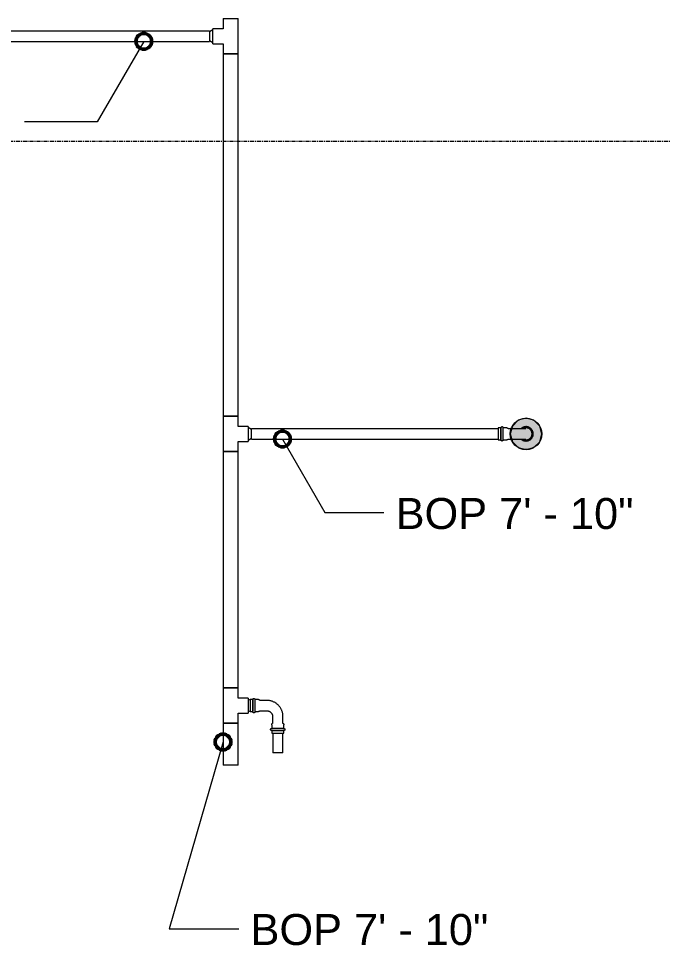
# Model space of a CAD drawing. Header units: inches. Extents: x -3679 to 241, y -496 to 1784.
# Drawn here: x -1547.5 to -1465.8, y 96.9 to 214.6 of the extents above; entities that cross this region are included whole.
import ezdxf

# ---------------------------------------------------------------- set-up
doc = ezdxf.new("R2010")
doc.units = ezdxf.units.IN
doc.header["$MEASUREMENT"] = 0
doc.linetypes.add('Grid Line', pattern=[0.875, 0.5, -0.125, 0.125, -0.125])
for name, color, linetype, lineweight in [('A-ANNO-NOTE', 250, 'Continuous', 9), ('G-ANNO-DIMS', 251, 'Continuous', 9), ('P-PIPE', 1, 'Continuous', 9), ('S-GRID', 8, 'Continuous', 9)]:
    doc.layers.add(name, color=color, linetype=linetype, lineweight=lineweight)
doc.styles.add('Arial', font='arial.ttf', dxfattribs={"height": 3.934132})

# ---------------------------------------------------------------- blocks, each defined once
blk = doc.blocks.new('Victaulic-VicPress316-Elbow 90-45deg Style P568_P571 - Standard-V1-SECOND LEVEL')
at = {"layer": 'P-PIPE'}
for p, q in [((-0.77, 3.52), (-0.77, 3.18)), ((0.77, 3.52), (-0.77, 3.52)), ((-0.77, 3.18), (0.77, 3.18)), ((-0.77, 2.89), (-0.77, 2.44)), ((-0.77, 2.89), (0.77, 2.89)), ((0.77, 3.18), (0.77, 3.52)), ((0.77, 2.44), (0.77, 2.89)), ((-0.66, 2.28), (-0.66, 1.39)), ((0.66, 1.39), (0.66, 2.28)), ((-3.18, 0.77), (-3.52, 0.77)), ((-3.52, 0.77), (-3.52, -0.77)), ((-3.18, -0.77), (-3.18, 0.77)), ((-2.44, 0.77), (-2.89, 0.77)), ((-2.89, -0.77), (-2.89, 0.77)), ((-1.39, 0.66), (-2.28, 0.66)), ((-3.52, -0.77), (-3.18, -0.77)), ((-2.89, -0.77), (-2.44, -0.77)), ((-2.28, -0.66), (-1.39, -0.66))]:
    blk.add_line(p, q, dxfattribs=at)
at = {"layer": 'P-PIPE', "flags": 128}
for points in [[(-0.77, 2.89), (-0.77, 2.89), (-0.78, 2.89), (-0.78, 2.89), (-0.79, 2.89), (-0.8, 2.89), (-0.8, 2.89), (-0.81, 2.9), (-0.81, 2.9), (-0.82, 2.9), (-0.82, 2.9), (-0.83, 2.9), (-0.83, 2.91), (-0.84, 2.91), (-0.84, 2.91), (-0.85, 2.92), (-0.85, 2.92), (-0.86, 2.92), (-0.86, 2.93), (-0.87, 2.93), (-0.87, 2.93), (-0.87, 2.94), (-0.88, 2.94), (-0.88, 2.95), (-0.89, 2.95), (-0.89, 2.96), (-0.89, 2.96), (-0.89, 2.97), (-0.9, 2.97), (-0.9, 2.98), (-0.9, 2.98), (-0.9, 2.99), (-0.91, 2.99), (-0.91, 3), (-0.91, 3.01), (-0.91, 3.01), (-0.91, 3.02), (-0.91, 3.02), (-0.91, 3.03), (-0.91, 3.03), (-0.91, 3.04), (-0.91, 3.05), (-0.91, 3.05), (-0.91, 3.06), (-0.91, 3.06), (-0.91, 3.07), (-0.91, 3.07), (-0.91, 3.08), (-0.9, 3.09), (-0.9, 3.09), (-0.9, 3.1), (-0.9, 3.1), (-0.89, 3.11), (-0.89, 3.11), (-0.89, 3.12), (-0.88, 3.12), (-0.88, 3.13), (-0.88, 3.13), (-0.87, 3.14), (-0.87, 3.14), (-0.86, 3.14), (-0.86, 3.15), (-0.86, 3.15), (-0.85, 3.15), (-0.85, 3.16), (-0.84, 3.16), (-0.84, 3.16), (-0.83, 3.17), (-0.83, 3.17), (-0.82, 3.17), (-0.82, 3.17), (-0.81, 3.17), (-0.8, 3.18), (-0.8, 3.18), (-0.79, 3.18), (-0.79, 3.18), (-0.78, 3.18), (-0.78, 3.18), (-0.77, 3.18), (-0.77, 3.18)], [(0.77, 3.18), (0.77, 3.18), (0.76, 3.18), (0.76, 3.18), (0.76, 3.18), (0.75, 3.18), (0.74, 3.18), (0.74, 3.18), (0.73, 3.18), (0.72, 3.18), (0.71, 3.18), (0.69, 3.18), (0.68, 3.18), (0.67, 3.18), (0.65, 3.18), (0.63, 3.18), (0.61, 3.18), (0.6, 3.18), (0.58, 3.18), (0.56, 3.18), (0.53, 3.18), (0.51, 3.18), (0.49, 3.18), (0.46, 3.18), (0.44, 3.18), (0.41, 3.18), (0.39, 3.18), (0.36, 3.18), (0.33, 3.18), (0.31, 3.18), (0.28, 3.18), (0.25, 3.18), (0.22, 3.18), (0.19, 3.18), (0.16, 3.18), (0.13, 3.18), (0.1, 3.18), (0.07, 3.18), (0.04, 3.18), (0.01, 3.18), (-0.02, 3.18), (-0.05, 3.18), (-0.08, 3.18), (-0.11, 3.18), (-0.14, 3.18), (-0.17, 3.18), (-0.2, 3.18), (-0.23, 3.18), (-0.26, 3.18), (-0.29, 3.18), (-0.32, 3.18), (-0.35, 3.18), (-0.37, 3.18), (-0.4, 3.18), (-0.43, 3.18), (-0.45, 3.18), (-0.48, 3.18), (-0.5, 3.18), (-0.52, 3.18), (-0.54, 3.18), (-0.57, 3.18), (-0.59, 3.18), (-0.6, 3.18), (-0.62, 3.18), (-0.64, 3.18), (-0.66, 3.18), (-0.67, 3.18), (-0.69, 3.18), (-0.7, 3.18), (-0.71, 3.18), (-0.72, 3.18), (-0.73, 3.18), (-0.74, 3.18), (-0.75, 3.18), (-0.75, 3.18), (-0.76, 3.18), (-0.76, 3.18), (-0.77, 3.18), (-0.77, 3.18), (-0.77, 3.18)], [(-0.77, 3.18), (-0.77, 3.18), (-0.76, 3.18), (-0.76, 3.18), (-0.76, 3.18), (-0.75, 3.18), (-0.74, 3.18), (-0.74, 3.18), (-0.73, 3.18)], [(-0.77, 2.89), (-0.77, 2.89), (-0.76, 2.89), (-0.76, 2.89), (-0.76, 2.89), (-0.75, 2.89), (-0.74, 2.89), (-0.74, 2.89), (-0.73, 2.89), (-0.72, 2.89), (-0.71, 2.89), (-0.69, 2.89), (-0.68, 2.89), (-0.67, 2.89), (-0.65, 2.89), (-0.63, 2.89), (-0.61, 2.89), (-0.6, 2.89), (-0.58, 2.89), (-0.56, 2.89), (-0.53, 2.89), (-0.51, 2.89), (-0.49, 2.89), (-0.46, 2.89), (-0.44, 2.89), (-0.41, 2.89), (-0.39, 2.89), (-0.36, 2.89), (-0.33, 2.89), (-0.31, 2.89), (-0.28, 2.89), (-0.25, 2.89), (-0.22, 2.89), (-0.19, 2.89), (-0.16, 2.89), (-0.13, 2.89), (-0.1, 2.89), (-0.07, 2.89), (-0.04, 2.89), (-0.01, 2.89), (0.02, 2.89), (0.05, 2.89), (0.08, 2.89), (0.11, 2.89), (0.14, 2.89), (0.17, 2.89), (0.2, 2.89), (0.23, 2.89), (0.26, 2.89), (0.29, 2.89), (0.32, 2.89), (0.35, 2.89), (0.37, 2.89), (0.4, 2.89), (0.43, 2.89), (0.45, 2.89), (0.48, 2.89), (0.5, 2.89), (0.52, 2.89), (0.54, 2.89), (0.57, 2.89), (0.59, 2.89), (0.6, 2.89), (0.62, 2.89), (0.64, 2.89), (0.66, 2.89), (0.67, 2.89), (0.69, 2.89), (0.7, 2.89), (0.71, 2.89), (0.72, 2.89), (0.73, 2.89), (0.74, 2.89), (0.75, 2.89), (0.75, 2.89), (0.76, 2.89), (0.76, 2.89), (0.77, 2.89), (0.77, 2.89), (0.77, 2.89)], [(-0.72, 2.89), (-0.73, 2.89), (-0.74, 2.89), (-0.75, 2.89), (-0.75, 2.89), (-0.76, 2.89), (-0.76, 2.89), (-0.77, 2.89), (-0.77, 2.89), (-0.77, 2.89)], [(-0.66, 2.22), (-0.67, 2.23), (-0.67, 2.23), (-0.68, 2.24), (-0.69, 2.25), (-0.7, 2.26), (-0.7, 2.27), (-0.71, 2.27), (-0.72, 2.28), (-0.72, 2.29), (-0.73, 2.3), (-0.73, 2.31), (-0.74, 2.32), (-0.74, 2.33), (-0.75, 2.34), (-0.75, 2.35), (-0.76, 2.36), (-0.76, 2.37), (-0.76, 2.38), (-0.76, 2.39), (-0.76, 2.4), (-0.77, 2.42), (-0.77, 2.43), (-0.77, 2.44), (-0.77, 2.44)], [(0.77, 2.44), (0.77, 2.43), (0.77, 2.42), (0.76, 2.41), (0.76, 2.4), (0.76, 2.38), (0.76, 2.37), (0.76, 2.36), (0.75, 2.35), (0.75, 2.34), (0.74, 2.33), (0.74, 2.32), (0.74, 2.31), (0.73, 2.3), (0.72, 2.29), (0.72, 2.29), (0.71, 2.28), (0.71, 2.27), (0.7, 2.26), (0.69, 2.25), (0.68, 2.24), (0.68, 2.24), (0.67, 2.23), (0.66, 2.22), (0.66, 2.22)], [(0.72, 3.18), (0.73, 3.18), (0.74, 3.18), (0.75, 3.18), (0.75, 3.18), (0.76, 3.18), (0.76, 3.18), (0.77, 3.18), (0.77, 3.18), (0.77, 3.18)], [(0.77, 2.89), (0.77, 2.89), (0.76, 2.89), (0.76, 2.89), (0.76, 2.89), (0.75, 2.89), (0.74, 2.89), (0.74, 2.89), (0.73, 2.89)], [(0.77, 3.18), (0.77, 3.18), (0.78, 3.18), (0.78, 3.18), (0.79, 3.18), (0.8, 3.18), (0.8, 3.18), (0.81, 3.18), (0.81, 3.17), (0.82, 3.17), (0.82, 3.17), (0.83, 3.17), (0.83, 3.17), (0.84, 3.16), (0.84, 3.16), (0.85, 3.16), (0.85, 3.15), (0.86, 3.15), (0.86, 3.15), (0.87, 3.14), (0.87, 3.14), (0.87, 3.13), (0.88, 3.13), (0.88, 3.12), (0.89, 3.12), (0.89, 3.11), (0.89, 3.11), (0.89, 3.1), (0.9, 3.1), (0.9, 3.09), (0.9, 3.09), (0.9, 3.08), (0.91, 3.08), (0.91, 3.07), (0.91, 3.07), (0.91, 3.06), (0.91, 3.05), (0.91, 3.05), (0.91, 3.04), (0.91, 3.04), (0.91, 3.03), (0.91, 3.03), (0.91, 3.02), (0.91, 3.01), (0.91, 3.01), (0.91, 3), (0.91, 3), (0.91, 2.99), (0.9, 2.99), (0.9, 2.98), (0.9, 2.98), (0.9, 2.97), (0.89, 2.97), (0.89, 2.96), (0.89, 2.96), (0.88, 2.95), (0.88, 2.95), (0.88, 2.94), (0.87, 2.94), (0.87, 2.93), (0.86, 2.93), (0.86, 2.92), (0.86, 2.92), (0.85, 2.92), (0.85, 2.91), (0.84, 2.91), (0.84, 2.91), (0.83, 2.91), (0.83, 2.9), (0.82, 2.9), (0.82, 2.9), (0.81, 2.9), (0.8, 2.9), (0.8, 2.89), (0.79, 2.89), (0.79, 2.89), (0.78, 2.89), (0.78, 2.89), (0.77, 2.89), (0.77, 2.89)], [(-0.66, 1.39), (-0.66, 1.36), (-0.66, 1.33), (-0.66, 1.3), (-0.67, 1.28), (-0.67, 1.25), (-0.68, 1.22), (-0.69, 1.19), (-0.69, 1.16), (-0.7, 1.13), (-0.72, 1.11), (-0.73, 1.08), (-0.74, 1.05), (-0.75, 1.03), (-0.77, 1), (-0.79, 0.98), (-0.8, 0.95), (-0.82, 0.93), (-0.84, 0.91), (-0.86, 0.89), (-0.88, 0.87), (-0.9, 0.85), (-0.92, 0.83), (-0.95, 0.81), (-0.97, 0.79), (-1, 0.77), (-1.02, 0.76), (-1.05, 0.74), (-1.07, 0.73), (-1.1, 0.72), (-1.13, 0.71), (-1.15, 0.7), (-1.18, 0.69), (-1.21, 0.68), (-1.24, 0.67), (-1.27, 0.67), (-1.3, 0.66), (-1.33, 0.66), (-1.36, 0.66), (-1.39, 0.66), (-1.39, 0.66)], [(-1.39, -0.66), (-1.31, -0.66), (-1.23, -0.65), (-1.15, -0.64), (-1.07, -0.63), (-0.99, -0.62), (-0.91, -0.6), (-0.83, -0.58), (-0.75, -0.55), (-0.67, -0.53), (-0.59, -0.5), (-0.52, -0.46), (-0.45, -0.43), (-0.37, -0.39), (-0.3, -0.34), (-0.24, -0.3), (-0.17, -0.25), (-0.1, -0.2), (-0.04, -0.15), (0.02, -0.09), (0.08, -0.04), (0.13, 0.02), (0.19, 0.09), (0.24, 0.15), (0.29, 0.22), (0.33, 0.29), (0.38, 0.35), (0.42, 0.43), (0.45, 0.5), (0.49, 0.57), (0.52, 0.65), (0.55, 0.73), (0.57, 0.81), (0.59, 0.88), (0.61, 0.96), (0.63, 1.04), (0.64, 1.13), (0.65, 1.21), (0.65, 1.29), (0.66, 1.37), (0.66, 1.39)], [(-3.18, 0.77), (-3.18, 0.77), (-3.18, 0.78), (-3.18, 0.78), (-3.18, 0.79), (-3.18, 0.8), (-3.18, 0.8), (-3.18, 0.81), (-3.17, 0.81), (-3.17, 0.82), (-3.17, 0.82), (-3.17, 0.83), (-3.17, 0.83), (-3.16, 0.84), (-3.16, 0.84), (-3.16, 0.85), (-3.15, 0.85), (-3.15, 0.86), (-3.15, 0.86), (-3.14, 0.87), (-3.14, 0.87), (-3.13, 0.87), (-3.13, 0.88), (-3.12, 0.88), (-3.12, 0.89), (-3.11, 0.89), (-3.11, 0.89), (-3.1, 0.89), (-3.1, 0.9), (-3.09, 0.9), (-3.09, 0.9), (-3.08, 0.9), (-3.08, 0.91), (-3.07, 0.91), (-3.07, 0.91), (-3.06, 0.91), (-3.05, 0.91), (-3.05, 0.91), (-3.04, 0.91), (-3.04, 0.91), (-3.03, 0.91), (-3.03, 0.91), (-3.02, 0.91), (-3.01, 0.91), (-3.01, 0.91), (-3, 0.91), (-3, 0.91), (-2.99, 0.91), (-2.99, 0.9), (-2.98, 0.9), (-2.98, 0.9), (-2.97, 0.9), (-2.97, 0.89), (-2.96, 0.89), (-2.96, 0.89), (-2.95, 0.88), (-2.95, 0.88), (-2.94, 0.88), (-2.94, 0.87), (-2.93, 0.87), (-2.93, 0.86), (-2.92, 0.86), (-2.92, 0.86), (-2.92, 0.85), (-2.91, 0.85), (-2.91, 0.84), (-2.91, 0.84), (-2.91, 0.83), (-2.9, 0.83), (-2.9, 0.82), (-2.9, 0.82), (-2.9, 0.81), (-2.9, 0.8), (-2.89, 0.8), (-2.89, 0.79), (-2.89, 0.79), (-2.89, 0.78), (-2.89, 0.78), (-2.89, 0.77), (-2.89, 0.77)], [(-3.18, 0.77), (-3.18, 0.77), (-3.18, 0.76), (-3.18, 0.76), (-3.18, 0.76), (-3.18, 0.75), (-3.18, 0.74), (-3.18, 0.74), (-3.18, 0.73), (-3.18, 0.72), (-3.18, 0.71), (-3.18, 0.69), (-3.18, 0.68), (-3.18, 0.67), (-3.18, 0.65), (-3.18, 0.63), (-3.18, 0.61), (-3.18, 0.6), (-3.18, 0.58), (-3.18, 0.56), (-3.18, 0.53), (-3.18, 0.51), (-3.18, 0.49), (-3.18, 0.46), (-3.18, 0.44), (-3.18, 0.41), (-3.18, 0.39), (-3.18, 0.36), (-3.18, 0.33), (-3.18, 0.31), (-3.18, 0.28), (-3.18, 0.25), (-3.18, 0.22), (-3.18, 0.19), (-3.18, 0.16), (-3.18, 0.13), (-3.18, 0.1), (-3.18, 0.07), (-3.18, 0.04), (-3.18, 0.01), (-3.18, -0.02), (-3.18, -0.05), (-3.18, -0.08), (-3.18, -0.11), (-3.18, -0.14), (-3.18, -0.17), (-3.18, -0.2), (-3.18, -0.23), (-3.18, -0.26), (-3.18, -0.29), (-3.18, -0.32), (-3.18, -0.35), (-3.18, -0.37), (-3.18, -0.4), (-3.18, -0.43), (-3.18, -0.45), (-3.18, -0.48), (-3.18, -0.5), (-3.18, -0.52), (-3.18, -0.54), (-3.18, -0.57), (-3.18, -0.59), (-3.18, -0.6), (-3.18, -0.62), (-3.18, -0.64), (-3.18, -0.66), (-3.18, -0.67), (-3.18, -0.69), (-3.18, -0.7), (-3.18, -0.71), (-3.18, -0.72), (-3.18, -0.73), (-3.18, -0.74), (-3.18, -0.75), (-3.18, -0.75), (-3.18, -0.76), (-3.18, -0.76), (-3.18, -0.77), (-3.18, -0.77), (-3.18, -0.77)], [(-3.18, 0.72), (-3.18, 0.73), (-3.18, 0.74), (-3.18, 0.75), (-3.18, 0.75), (-3.18, 0.76), (-3.18, 0.76), (-3.18, 0.77), (-3.18, 0.77), (-3.18, 0.77)], [(-2.89, -0.77), (-2.89, -0.77), (-2.89, -0.76), (-2.89, -0.76), (-2.89, -0.76), (-2.89, -0.75), (-2.89, -0.74), (-2.89, -0.74), (-2.89, -0.73), (-2.89, -0.72), (-2.89, -0.71), (-2.89, -0.69), (-2.89, -0.68), (-2.89, -0.67), (-2.89, -0.65), (-2.89, -0.63), (-2.89, -0.61), (-2.89, -0.6), (-2.89, -0.58), (-2.89, -0.56), (-2.89, -0.53), (-2.89, -0.51), (-2.89, -0.49), (-2.89, -0.46), (-2.89, -0.44), (-2.89, -0.41), (-2.89, -0.39), (-2.89, -0.36), (-2.89, -0.33), (-2.89, -0.31), (-2.89, -0.28), (-2.89, -0.25), (-2.89, -0.22), (-2.89, -0.19), (-2.89, -0.16), (-2.89, -0.13), (-2.89, -0.1), (-2.89, -0.07), (-2.89, -0.04), (-2.89, -0.01), (-2.89, 0.02), (-2.89, 0.05), (-2.89, 0.08), (-2.89, 0.11), (-2.89, 0.14), (-2.89, 0.17), (-2.89, 0.2), (-2.89, 0.23), (-2.89, 0.26), (-2.89, 0.29), (-2.89, 0.32), (-2.89, 0.35), (-2.89, 0.37), (-2.89, 0.4), (-2.89, 0.43), (-2.89, 0.45), (-2.89, 0.48), (-2.89, 0.5), (-2.89, 0.52), (-2.89, 0.54), (-2.89, 0.57), (-2.89, 0.59), (-2.89, 0.6), (-2.89, 0.62), (-2.89, 0.64), (-2.89, 0.66), (-2.89, 0.67), (-2.89, 0.69), (-2.89, 0.7), (-2.89, 0.71), (-2.89, 0.72), (-2.89, 0.73), (-2.89, 0.74), (-2.89, 0.75), (-2.89, 0.75), (-2.89, 0.76), (-2.89, 0.76), (-2.89, 0.77), (-2.89, 0.77), (-2.89, 0.77)], [(-2.89, 0.77), (-2.89, 0.77), (-2.89, 0.76), (-2.89, 0.76), (-2.89, 0.76), (-2.89, 0.75), (-2.89, 0.74), (-2.89, 0.74), (-2.89, 0.73)], [(-2.44, 0.77), (-2.43, 0.77), (-2.42, 0.77), (-2.41, 0.76), (-2.4, 0.76), (-2.38, 0.76), (-2.37, 0.76), (-2.36, 0.76), (-2.35, 0.75), (-2.34, 0.75), (-2.33, 0.74), (-2.32, 0.74), (-2.31, 0.74), (-2.3, 0.73), (-2.29, 0.72), (-2.29, 0.72), (-2.28, 0.71), (-2.27, 0.71), (-2.26, 0.7), (-2.25, 0.69), (-2.24, 0.68), (-2.24, 0.68), (-2.23, 0.67), (-2.22, 0.66), (-2.22, 0.66)], [(-3.18, -0.77), (-3.18, -0.77), (-3.18, -0.76), (-3.18, -0.76), (-3.18, -0.76), (-3.18, -0.75), (-3.18, -0.74), (-3.18, -0.74), (-3.18, -0.73)], [(-2.89, -0.77), (-2.89, -0.77), (-2.89, -0.78), (-2.89, -0.78), (-2.89, -0.79), (-2.89, -0.8), (-2.89, -0.8), (-2.9, -0.81), (-2.9, -0.81), (-2.9, -0.82), (-2.9, -0.82), (-2.9, -0.83), (-2.91, -0.83), (-2.91, -0.84), (-2.91, -0.84), (-2.92, -0.85), (-2.92, -0.85), (-2.92, -0.86), (-2.93, -0.86), (-2.93, -0.87), (-2.93, -0.87), (-2.94, -0.87), (-2.94, -0.88), (-2.95, -0.88), (-2.95, -0.89), (-2.96, -0.89), (-2.96, -0.89), (-2.97, -0.89), (-2.97, -0.9), (-2.98, -0.9), (-2.98, -0.9), (-2.99, -0.9), (-2.99, -0.91), (-3, -0.91), (-3.01, -0.91), (-3.01, -0.91), (-3.02, -0.91), (-3.02, -0.91), (-3.03, -0.91), (-3.03, -0.91), (-3.04, -0.91), (-3.05, -0.91), (-3.05, -0.91), (-3.06, -0.91), (-3.06, -0.91), (-3.07, -0.91), (-3.07, -0.91), (-3.08, -0.91), (-3.09, -0.9), (-3.09, -0.9), (-3.1, -0.9), (-3.1, -0.9), (-3.11, -0.89), (-3.11, -0.89), (-3.12, -0.89), (-3.12, -0.88), (-3.13, -0.88), (-3.13, -0.88), (-3.14, -0.87), (-3.14, -0.87), (-3.14, -0.86), (-3.15, -0.86), (-3.15, -0.86), (-3.15, -0.85), (-3.16, -0.85), (-3.16, -0.84), (-3.16, -0.84), (-3.17, -0.83), (-3.17, -0.83), (-3.17, -0.82), (-3.17, -0.82), (-3.17, -0.81), (-3.18, -0.8), (-3.18, -0.8), (-3.18, -0.79), (-3.18, -0.79), (-3.18, -0.78), (-3.18, -0.78), (-3.18, -0.77), (-3.18, -0.77)], [(-2.89, -0.72), (-2.89, -0.73), (-2.89, -0.74), (-2.89, -0.75), (-2.89, -0.75), (-2.89, -0.76), (-2.89, -0.76), (-2.89, -0.77), (-2.89, -0.77), (-2.89, -0.77)], [(-2.22, -0.66), (-2.23, -0.67), (-2.23, -0.67), (-2.24, -0.68), (-2.25, -0.69), (-2.26, -0.7), (-2.27, -0.7), (-2.27, -0.71), (-2.28, -0.72), (-2.29, -0.72), (-2.3, -0.73), (-2.31, -0.73), (-2.32, -0.74), (-2.33, -0.74), (-2.34, -0.75), (-2.35, -0.75), (-2.36, -0.76), (-2.37, -0.76), (-2.38, -0.76), (-2.39, -0.76), (-2.4, -0.76), (-2.42, -0.77), (-2.43, -0.77), (-2.44, -0.77), (-2.44, -0.77)]]:
    blk.add_lwpolyline(points, dxfattribs=at)
blk = doc.blocks.new('Victaulic-VicPress316-Elbow 90-45deg Style P568_P571 - Standard-523083-SECOND LEVEL')
at = {"layer": 'P-PIPE'}
for p, q in [((-3178.28, 1233.46), (-3178.28, 1232.57)), ((-3176.97, 1232.57), (-3176.97, 1233.46)), ((-3178.39, 1232.42), (-3178.39, 1231.96)), ((-3177.63, 1231.96), (-3178.39, 1231.96)), ((-3178.39, 1231.67), (-3178.39, 1231.33)), ((-3177.63, 1231.67), (-3178.39, 1231.67)), ((-3178.39, 1231.33), (-3177.63, 1231.33)), ((-3176.86, 1231.96), (-3177.63, 1231.96)), ((-3176.86, 1231.67), (-3177.63, 1231.67)), ((-3177.63, 1231.33), (-3176.86, 1231.33)), ((-3176.86, 1231.96), (-3176.86, 1232.42)), ((-3176.86, 1231.33), (-3176.86, 1231.67))]:
    blk.add_line(p, q, dxfattribs=at)
at = {"layer": 'P-PIPE', "flags": 128}
for points in [[(-3177.63, 1235.77), (-3177.66, 1235.77), (-3177.7, 1235.76), (-3177.73, 1235.76), (-3177.77, 1235.76), (-3177.81, 1235.75), (-3177.84, 1235.74), (-3177.88, 1235.73), (-3177.91, 1235.72), (-3177.95, 1235.71), (-3177.98, 1235.69), (-3178.01, 1235.68), (-3178.05, 1235.66), (-3178.08, 1235.65), (-3178.11, 1235.63), (-3178.14, 1235.61), (-3178.17, 1235.59), (-3178.2, 1235.56), (-3178.23, 1235.54), (-3178.25, 1235.52), (-3178.28, 1235.49), (-3178.3, 1235.46), (-3178.33, 1235.44), (-3178.35, 1235.41), (-3178.37, 1235.38), (-3178.39, 1235.35), (-3178.41, 1235.32), (-3178.43, 1235.28), (-3178.45, 1235.25), (-3178.46, 1235.22), (-3178.48, 1235.19), (-3178.49, 1235.15), (-3178.5, 1235.12), (-3178.51, 1235.08), (-3178.52, 1235.05), (-3178.52, 1235.01), (-3178.53, 1234.97), (-3178.53, 1234.94), (-3178.54, 1234.9), (-3178.54, 1234.86), (-3178.54, 1234.83), (-3178.53, 1234.79), (-3178.53, 1234.76), (-3178.53, 1234.72), (-3178.52, 1234.68), (-3178.51, 1234.65), (-3178.5, 1234.61), (-3178.49, 1234.58), (-3178.48, 1234.54), (-3178.47, 1234.51), (-3178.45, 1234.48), (-3178.44, 1234.44), (-3178.42, 1234.41), (-3178.4, 1234.38), (-3178.38, 1234.35), (-3178.36, 1234.32), (-3178.34, 1234.29), (-3178.32, 1234.26), (-3178.29, 1234.23)], [(-3177.63, 1235.62), (-3177.66, 1235.62), (-3177.69, 1235.62), (-3177.72, 1235.62), (-3177.75, 1235.61), (-3177.78, 1235.61), (-3177.81, 1235.6), (-3177.84, 1235.59), (-3177.87, 1235.58), (-3177.9, 1235.57), (-3177.92, 1235.56), (-3177.95, 1235.55), (-3177.98, 1235.53), (-3178.01, 1235.52), (-3178.03, 1235.5), (-3178.06, 1235.49), (-3178.08, 1235.47), (-3178.11, 1235.45), (-3178.13, 1235.43), (-3178.15, 1235.41), (-3178.17, 1235.39), (-3178.2, 1235.37), (-3178.22, 1235.34), (-3178.23, 1235.32), (-3178.25, 1235.29), (-3178.27, 1235.27), (-3178.29, 1235.24), (-3178.3, 1235.22), (-3178.31, 1235.19), (-3178.33, 1235.16), (-3178.34, 1235.13), (-3178.35, 1235.1), (-3178.36, 1235.07), (-3178.37, 1235.05), (-3178.37, 1235.02), (-3178.38, 1234.99), (-3178.38, 1234.95), (-3178.39, 1234.92), (-3178.39, 1234.89), (-3178.39, 1234.86), (-3178.39, 1234.83), (-3178.39, 1234.8), (-3178.39, 1234.77), (-3178.38, 1234.74), (-3178.38, 1234.71), (-3178.37, 1234.68), (-3178.36, 1234.65), (-3178.36, 1234.62), (-3178.35, 1234.59), (-3178.33, 1234.56), (-3178.32, 1234.54), (-3178.31, 1234.51), (-3178.29, 1234.48), (-3178.28, 1234.46)], [(-3178.28, 1234.85), (-3178.28, 1234.85), (-3178.28, 1234.85), (-3178.28, 1234.84), (-3178.28, 1234.84), (-3178.28, 1234.83), (-3178.28, 1234.81), (-3178.28, 1234.8), (-3178.28, 1234.78), (-3178.28, 1234.77), (-3178.28, 1234.74), (-3178.28, 1234.72), (-3178.28, 1234.7), (-3178.28, 1234.67), (-3178.28, 1234.64), (-3178.28, 1234.61), (-3178.28, 1234.58), (-3178.28, 1234.55), (-3178.28, 1234.51), (-3178.28, 1234.47), (-3178.28, 1234.43), (-3178.28, 1234.39), (-3178.28, 1234.35), (-3178.28, 1234.31), (-3178.28, 1234.26), (-3178.28, 1234.21), (-3178.28, 1234.17), (-3178.28, 1234.12), (-3178.28, 1234.07), (-3178.28, 1234.02), (-3178.28, 1233.97), (-3178.28, 1233.91), (-3178.28, 1233.86), (-3178.28, 1233.81), (-3178.28, 1233.75), (-3178.28, 1233.7), (-3178.28, 1233.64), (-3178.28, 1233.59), (-3178.28, 1233.53), (-3178.28, 1233.48), (-3178.28, 1233.46)], [(-3176.97, 1234.22), (-3176.95, 1234.25), (-3176.92, 1234.27), (-3176.9, 1234.3), (-3176.88, 1234.33), (-3176.86, 1234.36), (-3176.84, 1234.39), (-3176.82, 1234.42), (-3176.8, 1234.46), (-3176.79, 1234.49), (-3176.77, 1234.52), (-3176.76, 1234.56), (-3176.75, 1234.59), (-3176.74, 1234.63), (-3176.73, 1234.66), (-3176.73, 1234.7), (-3176.72, 1234.74), (-3176.72, 1234.77), (-3176.71, 1234.81), (-3176.71, 1234.85), (-3176.71, 1234.88), (-3176.72, 1234.92), (-3176.72, 1234.95), (-3176.72, 1234.99), (-3176.73, 1235.03), (-3176.74, 1235.06), (-3176.75, 1235.1), (-3176.76, 1235.13), (-3176.77, 1235.17), (-3176.78, 1235.2), (-3176.8, 1235.23), (-3176.81, 1235.27), (-3176.83, 1235.3), (-3176.85, 1235.33), (-3176.87, 1235.36), (-3176.89, 1235.39), (-3176.91, 1235.42), (-3176.93, 1235.45), (-3176.96, 1235.48), (-3176.98, 1235.5), (-3177.01, 1235.53), (-3177.04, 1235.55), (-3177.06, 1235.57), (-3177.09, 1235.6), (-3177.12, 1235.62), (-3177.15, 1235.64), (-3177.19, 1235.65), (-3177.22, 1235.67), (-3177.25, 1235.69), (-3177.29, 1235.7), (-3177.32, 1235.71), (-3177.35, 1235.73), (-3177.39, 1235.74), (-3177.42, 1235.74), (-3177.46, 1235.75), (-3177.5, 1235.76), (-3177.53, 1235.76), (-3177.57, 1235.77), (-3177.61, 1235.77), (-3177.63, 1235.77)], [(-3176.96, 1234.47), (-3176.95, 1234.49), (-3176.94, 1234.52), (-3176.92, 1234.55), (-3176.91, 1234.58), (-3176.9, 1234.61), (-3176.89, 1234.64), (-3176.88, 1234.66), (-3176.88, 1234.69), (-3176.87, 1234.72), (-3176.87, 1234.75), (-3176.86, 1234.79), (-3176.86, 1234.82), (-3176.86, 1234.85), (-3176.86, 1234.88), (-3176.86, 1234.91), (-3176.86, 1234.94), (-3176.87, 1234.97), (-3176.87, 1235), (-3176.88, 1235.03), (-3176.89, 1235.06), (-3176.89, 1235.09), (-3176.9, 1235.12), (-3176.92, 1235.15), (-3176.93, 1235.17), (-3176.94, 1235.2), (-3176.96, 1235.23), (-3176.97, 1235.25), (-3176.99, 1235.28), (-3177.01, 1235.31), (-3177.02, 1235.33), (-3177.04, 1235.35), (-3177.06, 1235.38), (-3177.09, 1235.4), (-3177.11, 1235.42), (-3177.13, 1235.44), (-3177.15, 1235.46), (-3177.18, 1235.48), (-3177.2, 1235.5), (-3177.23, 1235.51), (-3177.26, 1235.53), (-3177.28, 1235.54), (-3177.31, 1235.55), (-3177.34, 1235.57), (-3177.37, 1235.58), (-3177.4, 1235.59), (-3177.43, 1235.6), (-3177.46, 1235.6), (-3177.49, 1235.61), (-3177.52, 1235.61), (-3177.55, 1235.62), (-3177.58, 1235.62), (-3177.61, 1235.62), (-3177.63, 1235.62)], [(-3176.97, 1233.46), (-3176.97, 1233.52), (-3176.97, 1233.57), (-3176.97, 1233.63), (-3176.97, 1233.68), (-3176.97, 1233.74), (-3176.97, 1233.79), (-3176.97, 1233.85), (-3176.97, 1233.9), (-3176.97, 1233.95), (-3176.97, 1234), (-3176.97, 1234.06), (-3176.97, 1234.11), (-3176.97, 1234.15), (-3176.97, 1234.2), (-3176.97, 1234.25), (-3176.97, 1234.29), (-3176.97, 1234.34), (-3176.97, 1234.38), (-3176.97, 1234.42), (-3176.97, 1234.46), (-3176.97, 1234.5), (-3176.97, 1234.54), (-3176.97, 1234.57), (-3176.97, 1234.6), (-3176.97, 1234.63), (-3176.97, 1234.66), (-3176.97, 1234.69), (-3176.97, 1234.72), (-3176.97, 1234.74), (-3176.97, 1234.76), (-3176.97, 1234.78), (-3176.97, 1234.8), (-3176.97, 1234.81), (-3176.97, 1234.82), (-3176.97, 1234.83), (-3176.97, 1234.84), (-3176.97, 1234.85), (-3176.97, 1234.85), (-3176.97, 1234.85), (-3176.97, 1234.85)], [(-3178.39, 1232.42), (-3178.39, 1232.43), (-3178.39, 1232.44), (-3178.39, 1232.45), (-3178.39, 1232.46), (-3178.39, 1232.47), (-3178.38, 1232.48), (-3178.38, 1232.49), (-3178.38, 1232.5), (-3178.37, 1232.51), (-3178.37, 1232.52), (-3178.37, 1232.53), (-3178.36, 1232.54), (-3178.36, 1232.55), (-3178.35, 1232.56), (-3178.34, 1232.57), (-3178.34, 1232.58), (-3178.33, 1232.59), (-3178.32, 1232.6), (-3178.32, 1232.6), (-3178.31, 1232.61), (-3178.3, 1232.62), (-3178.29, 1232.63), (-3178.28, 1232.63), (-3178.28, 1232.63)], [(-3176.97, 1232.63), (-3176.96, 1232.63), (-3176.95, 1232.62), (-3176.94, 1232.61), (-3176.93, 1232.61), (-3176.93, 1232.6), (-3176.92, 1232.59), (-3176.91, 1232.58), (-3176.91, 1232.57), (-3176.9, 1232.56), (-3176.9, 1232.55), (-3176.89, 1232.54), (-3176.89, 1232.53), (-3176.88, 1232.52), (-3176.88, 1232.51), (-3176.87, 1232.5), (-3176.87, 1232.49), (-3176.87, 1232.48), (-3176.86, 1232.47), (-3176.86, 1232.46), (-3176.86, 1232.45), (-3176.86, 1232.44), (-3176.86, 1232.43), (-3176.86, 1232.42), (-3176.86, 1232.42)], [(-3178.39, 1231.67), (-3178.4, 1231.67), (-3178.4, 1231.67), (-3178.41, 1231.67), (-3178.41, 1231.68), (-3178.42, 1231.68), (-3178.43, 1231.68), (-3178.43, 1231.68), (-3178.44, 1231.68), (-3178.44, 1231.68), (-3178.45, 1231.68), (-3178.45, 1231.69), (-3178.46, 1231.69), (-3178.46, 1231.69), (-3178.47, 1231.7), (-3178.47, 1231.7), (-3178.48, 1231.7), (-3178.48, 1231.71), (-3178.49, 1231.71), (-3178.49, 1231.71), (-3178.5, 1231.72), (-3178.5, 1231.72), (-3178.5, 1231.73), (-3178.51, 1231.73), (-3178.51, 1231.74), (-3178.51, 1231.74), (-3178.52, 1231.75), (-3178.52, 1231.75), (-3178.52, 1231.76), (-3178.52, 1231.76), (-3178.53, 1231.77), (-3178.53, 1231.77), (-3178.53, 1231.78), (-3178.53, 1231.78), (-3178.53, 1231.79), (-3178.53, 1231.79), (-3178.54, 1231.8), (-3178.54, 1231.81), (-3178.54, 1231.81), (-3178.54, 1231.82), (-3178.54, 1231.82), (-3178.54, 1231.83), (-3178.54, 1231.83), (-3178.54, 1231.84), (-3178.53, 1231.85), (-3178.53, 1231.85), (-3178.53, 1231.86), (-3178.53, 1231.86), (-3178.53, 1231.87), (-3178.53, 1231.87), (-3178.52, 1231.88), (-3178.52, 1231.88), (-3178.52, 1231.89), (-3178.52, 1231.89), (-3178.51, 1231.9), (-3178.51, 1231.9), (-3178.51, 1231.91), (-3178.5, 1231.91), (-3178.5, 1231.92), (-3178.49, 1231.92), (-3178.49, 1231.93), (-3178.49, 1231.93), (-3178.48, 1231.93), (-3178.48, 1231.94), (-3178.47, 1231.94), (-3178.47, 1231.94), (-3178.46, 1231.95), (-3178.46, 1231.95), (-3178.45, 1231.95), (-3178.45, 1231.95), (-3178.44, 1231.96), (-3178.43, 1231.96), (-3178.43, 1231.96), (-3178.42, 1231.96), (-3178.42, 1231.96), (-3178.41, 1231.96), (-3178.41, 1231.96), (-3178.4, 1231.96), (-3178.39, 1231.96), (-3178.39, 1231.96)], [(-3177.63, 1231.96), (-3177.66, 1231.96), (-3177.69, 1231.96), (-3177.72, 1231.96), (-3177.75, 1231.96), (-3177.78, 1231.96), (-3177.81, 1231.96), (-3177.84, 1231.96), (-3177.87, 1231.96), (-3177.9, 1231.96), (-3177.92, 1231.96), (-3177.95, 1231.96), (-3177.98, 1231.96), (-3178.01, 1231.96), (-3178.03, 1231.96), (-3178.06, 1231.96), (-3178.08, 1231.96), (-3178.11, 1231.96), (-3178.13, 1231.96), (-3178.15, 1231.96), (-3178.17, 1231.96), (-3178.2, 1231.96), (-3178.22, 1231.96), (-3178.23, 1231.96), (-3178.25, 1231.96), (-3178.27, 1231.96), (-3178.29, 1231.96), (-3178.3, 1231.96), (-3178.31, 1231.96), (-3178.33, 1231.96), (-3178.34, 1231.96), (-3178.35, 1231.96), (-3178.36, 1231.96), (-3178.37, 1231.96), (-3178.37, 1231.96), (-3178.38, 1231.96), (-3178.38, 1231.96), (-3178.39, 1231.96), (-3178.39, 1231.96), (-3178.39, 1231.96), (-3178.39, 1231.96)], [(-3178.39, 1231.96), (-3178.39, 1231.96), (-3178.39, 1231.96), (-3178.39, 1231.96), (-3178.38, 1231.96), (-3178.38, 1231.96), (-3178.37, 1231.96), (-3178.36, 1231.96), (-3178.35, 1231.96)], [(-3178.35, 1231.67), (-3178.36, 1231.67), (-3178.37, 1231.67), (-3178.37, 1231.67), (-3178.38, 1231.67), (-3178.38, 1231.67), (-3178.39, 1231.67), (-3178.39, 1231.67), (-3178.39, 1231.67), (-3178.39, 1231.67)], [(-3178.39, 1231.67), (-3178.39, 1231.67), (-3178.39, 1231.67), (-3178.39, 1231.67), (-3178.38, 1231.67), (-3178.38, 1231.67), (-3178.37, 1231.67), (-3178.36, 1231.67), (-3178.35, 1231.67), (-3178.34, 1231.67), (-3178.33, 1231.67), (-3178.32, 1231.67), (-3178.3, 1231.67), (-3178.29, 1231.67), (-3178.27, 1231.67), (-3178.26, 1231.67), (-3178.24, 1231.67), (-3178.22, 1231.67), (-3178.2, 1231.67), (-3178.18, 1231.67), (-3178.16, 1231.67), (-3178.14, 1231.67), (-3178.11, 1231.67), (-3178.09, 1231.67), (-3178.06, 1231.67), (-3178.04, 1231.67), (-3178.01, 1231.67), (-3177.99, 1231.67), (-3177.96, 1231.67), (-3177.93, 1231.67), (-3177.9, 1231.67), (-3177.87, 1231.67), (-3177.84, 1231.67), (-3177.82, 1231.67), (-3177.79, 1231.67), (-3177.76, 1231.67), (-3177.72, 1231.67), (-3177.69, 1231.67), (-3177.66, 1231.67), (-3177.63, 1231.67), (-3177.63, 1231.67)], [(-3176.86, 1231.96), (-3176.86, 1231.96), (-3176.86, 1231.96), (-3176.86, 1231.96), (-3176.87, 1231.96), (-3176.87, 1231.96), (-3176.88, 1231.96), (-3176.89, 1231.96), (-3176.9, 1231.96), (-3176.91, 1231.96), (-3176.92, 1231.96), (-3176.93, 1231.96), (-3176.95, 1231.96), (-3176.96, 1231.96), (-3176.98, 1231.96), (-3176.99, 1231.96), (-3177.01, 1231.96), (-3177.03, 1231.96), (-3177.05, 1231.96), (-3177.07, 1231.96), (-3177.09, 1231.96), (-3177.11, 1231.96), (-3177.14, 1231.96), (-3177.16, 1231.96), (-3177.19, 1231.96), (-3177.21, 1231.96), (-3177.24, 1231.96), (-3177.26, 1231.96), (-3177.29, 1231.96), (-3177.32, 1231.96), (-3177.35, 1231.96), (-3177.38, 1231.96), (-3177.41, 1231.96), (-3177.43, 1231.96), (-3177.46, 1231.96), (-3177.49, 1231.96), (-3177.53, 1231.96), (-3177.56, 1231.96), (-3177.59, 1231.96), (-3177.62, 1231.96), (-3177.63, 1231.96)], [(-3177.63, 1231.67), (-3177.59, 1231.67), (-3177.56, 1231.67), (-3177.53, 1231.67), (-3177.5, 1231.67), (-3177.47, 1231.67), (-3177.44, 1231.67), (-3177.41, 1231.67), (-3177.38, 1231.67), (-3177.35, 1231.67), (-3177.33, 1231.67), (-3177.3, 1231.67), (-3177.27, 1231.67), (-3177.24, 1231.67), (-3177.22, 1231.67), (-3177.19, 1231.67), (-3177.17, 1231.67), (-3177.14, 1231.67), (-3177.12, 1231.67), (-3177.1, 1231.67), (-3177.08, 1231.67), (-3177.05, 1231.67), (-3177.03, 1231.67), (-3177.02, 1231.67), (-3177, 1231.67), (-3176.98, 1231.67), (-3176.96, 1231.67), (-3176.95, 1231.67), (-3176.94, 1231.67), (-3176.92, 1231.67), (-3176.91, 1231.67), (-3176.9, 1231.67), (-3176.89, 1231.67), (-3176.88, 1231.67), (-3176.88, 1231.67), (-3176.87, 1231.67), (-3176.87, 1231.67), (-3176.86, 1231.67), (-3176.86, 1231.67), (-3176.86, 1231.67), (-3176.86, 1231.67)], [(-3176.9, 1231.96), (-3176.89, 1231.96), (-3176.88, 1231.96), (-3176.88, 1231.96), (-3176.87, 1231.96), (-3176.87, 1231.96), (-3176.86, 1231.96), (-3176.86, 1231.96), (-3176.86, 1231.96), (-3176.86, 1231.96)], [(-3176.86, 1231.67), (-3176.86, 1231.67), (-3176.86, 1231.67), (-3176.86, 1231.67), (-3176.87, 1231.67), (-3176.87, 1231.67), (-3176.88, 1231.67), (-3176.89, 1231.67), (-3176.9, 1231.67)], [(-3176.86, 1231.96), (-3176.85, 1231.96), (-3176.85, 1231.96), (-3176.84, 1231.96), (-3176.84, 1231.96), (-3176.83, 1231.96), (-3176.82, 1231.96), (-3176.82, 1231.96), (-3176.81, 1231.96), (-3176.81, 1231.96), (-3176.8, 1231.95), (-3176.8, 1231.95), (-3176.79, 1231.95), (-3176.79, 1231.95), (-3176.78, 1231.94), (-3176.78, 1231.94), (-3176.77, 1231.94), (-3176.77, 1231.93), (-3176.76, 1231.93), (-3176.76, 1231.92), (-3176.75, 1231.92), (-3176.75, 1231.92), (-3176.75, 1231.91), (-3176.74, 1231.91), (-3176.74, 1231.9), (-3176.74, 1231.9), (-3176.73, 1231.89), (-3176.73, 1231.89), (-3176.73, 1231.88), (-3176.73, 1231.88), (-3176.72, 1231.87), (-3176.72, 1231.87), (-3176.72, 1231.86), (-3176.72, 1231.85), (-3176.72, 1231.85), (-3176.72, 1231.84), (-3176.71, 1231.84), (-3176.71, 1231.83), (-3176.71, 1231.83), (-3176.71, 1231.82), (-3176.71, 1231.81), (-3176.71, 1231.81), (-3176.71, 1231.8), (-3176.71, 1231.8), (-3176.72, 1231.79), (-3176.72, 1231.79), (-3176.72, 1231.78), (-3176.72, 1231.77), (-3176.72, 1231.77), (-3176.72, 1231.76), (-3176.73, 1231.76), (-3176.73, 1231.75), (-3176.73, 1231.75), (-3176.73, 1231.74), (-3176.74, 1231.74), (-3176.74, 1231.73), (-3176.74, 1231.73), (-3176.75, 1231.72), (-3176.75, 1231.72), (-3176.76, 1231.72), (-3176.76, 1231.71), (-3176.76, 1231.71), (-3176.77, 1231.7), (-3176.77, 1231.7), (-3176.78, 1231.7), (-3176.78, 1231.69), (-3176.79, 1231.69), (-3176.79, 1231.69), (-3176.8, 1231.69), (-3176.8, 1231.68), (-3176.81, 1231.68), (-3176.82, 1231.68), (-3176.82, 1231.68), (-3176.83, 1231.68), (-3176.83, 1231.68), (-3176.84, 1231.67), (-3176.84, 1231.67), (-3176.85, 1231.67), (-3176.86, 1231.67), (-3176.86, 1231.67)]]:
    blk.add_lwpolyline(points, dxfattribs=at)

msp = doc.modelspace()

# ---------------------------------------------------------------- hatches: boundary and pattern name
at = {"layer": 'A-ANNO-NOTE'}
h = msp.add_hatch(color=256, dxfattribs=at)
edge = h.paths.add_edge_path(flags=0)
edge.add_arc((-1483.12, 161.86), 2, 0, 360)
msp.add_hatch(color=256, dxfattribs=at).paths.add_polyline_path([(-1483.12, 159.86), (-1482.12, 160.13), (-1481.39, 160.86), (-1481.12, 161.86), (-1481.39, 162.86), (-1482.12, 163.6), (-1483.12, 163.86), (-1484.12, 163.6), (-1484.86, 162.86), (-1485.12, 161.86), (-1484.86, 160.86), (-1484.12, 160.13)], flags=0)

# ---------------------------------------------------------------- linework, layer by layer
for p, q in [((-1483.12, 163.86), (-1484.12, 163.6)), ((-1482.12, 163.6), (-1483.12, 163.86)), ((-1484.86, 162.86), (-1485.12, 161.86)), ((-1484.12, 163.6), (-1484.86, 162.86)), ((-1481.39, 162.86), (-1482.12, 163.6)), ((-1481.12, 161.86), (-1481.39, 162.86)), ((-1485.12, 161.86), (-1484.86, 160.86)), ((-1481.39, 160.86), (-1481.12, 161.86)), ((-1484.86, 160.86), (-1484.12, 160.13)), ((-1484.12, 160.13), (-1483.12, 159.86)), ((-1483.12, 159.86), (-1482.12, 160.13)), ((-1482.12, 160.13), (-1481.39, 160.86))]:
    msp.add_line(p, q, dxfattribs=at)
msp.add_circle((-1483.12, 161.86), 2, dxfattribs=at)
at = {"layer": 'G-ANNO-DIMS'}
for p, q in [((-1531.64, 211.71), (-1537.54, 201.48)), ((-1537.54, 201.48), (-1546.78, 201.48)), ((-1514.04, 161.21), (-1508.64, 151.86)), ((-1508.64, 151.86), (-1501.17, 151.86)), ((-1521.58, 122.74), (-1528.42, 99.02)), ((-1528.42, 99.02), (-1519.59, 99.02))]:
    msp.add_line(p, q, dxfattribs=at)
at = {"layer": 'G-ANNO-DIMS', "lineweight": 50}
for centre in [(-1531.64, 211.71), (-1514.04, 161.21), (-1521.58, 122.74)]:
    msp.add_circle(centre, 1, dxfattribs=at)
at = {"layer": 'P-PIPE'}
for p, q in [((-1521.58, 214.61), (-1521.58, 213.32)), ((-1521.58, 214.61), (-1519.67, 214.61)), ((-1519.67, 210.12), (-1519.67, 214.61)), ((-1522.87, 213.18), (-1523.28, 212.93)), ((-1521.58, 213.32), (-1522.87, 213.32)), ((-1522.87, 211.41), (-1522.87, 213.32)), ((-1523.28, 213.02), (-1555.13, 213.02)), ((-1523.28, 213.02), (-1523.28, 211.71)), ((-1555.13, 211.71), (-1523.28, 211.71)), ((-1523.28, 211.8), (-1522.87, 211.55)), ((-1522.87, 211.41), (-1521.58, 211.41)), ((-1521.58, 211.41), (-1521.58, 210.12)), ((-1521.58, 210.12), (-1521.58, 164.11)), ((-1519.67, 210.12), (-1521.58, 210.12)), ((-1521.45, 210.12), (-1521.3, 210.12)), ((-1521.3, 210.12), (-1521.1, 210.12)), ((-1521.1, 210.12), (-1520.87, 210.12)), ((-1520.87, 210.12), (-1520.38, 210.12)), ((-1520.38, 210.12), (-1520.15, 210.12)), ((-1520.15, 210.12), (-1519.95, 210.12)), ((-1519.95, 210.12), (-1519.8, 210.12)), ((-1519.68, 164.11), (-1519.68, 210.12)), ((-1521.58, 164.11), (-1521.58, 159.62)), ((-1521.58, 164.11), (-1519.67, 164.11)), ((-1521.3, 164.11), (-1521.45, 164.11)), ((-1521.1, 164.11), (-1521.3, 164.11)), ((-1520.87, 164.11), (-1521.1, 164.11)), ((-1520.38, 164.11), (-1520.87, 164.11)), ((-1520.15, 164.11), (-1520.38, 164.11)), ((-1519.95, 164.11), (-1520.15, 164.11)), ((-1519.8, 164.11), (-1519.95, 164.11)), ((-1519.67, 162.82), (-1519.67, 164.11)), ((-1518.38, 162.82), (-1519.67, 162.82)), ((-1518.38, 162.82), (-1518.38, 160.91)), ((-1517.97, 162.43), (-1518.38, 162.68)), ((-1486.65, 162.52), (-1517.97, 162.52)), ((-1517.97, 161.21), (-1517.97, 162.52)), ((-1518.38, 161.05), (-1517.97, 161.3)), ((-1519.67, 159.62), (-1519.67, 160.91)), ((-1519.67, 160.91), (-1518.38, 160.91)), ((-1517.97, 161.21), (-1486.65, 161.21)), ((-1519.67, 159.62), (-1521.58, 159.62)), ((-1521.58, 159.62), (-1521.58, 129.61)), ((-1521.45, 159.62), (-1521.3, 159.62)), ((-1521.3, 159.62), (-1521.1, 159.62)), ((-1521.1, 159.62), (-1520.87, 159.62)), ((-1520.87, 159.62), (-1520.38, 159.62)), ((-1520.38, 159.62), (-1520.15, 159.62)), ((-1520.15, 159.62), (-1519.95, 159.62)), ((-1519.95, 159.62), (-1519.8, 159.62)), ((-1519.68, 129.61), (-1519.68, 159.62)), ((-1521.58, 129.61), (-1521.58, 125.12)), ((-1521.58, 129.61), (-1519.67, 129.61)), ((-1521.3, 129.61), (-1521.45, 129.61)), ((-1521.1, 129.61), (-1521.3, 129.61)), ((-1520.87, 129.61), (-1521.1, 129.61)), ((-1520.38, 129.61), (-1520.87, 129.61)), ((-1520.15, 129.61), (-1520.38, 129.61)), ((-1519.95, 129.61), (-1520.15, 129.61)), ((-1519.8, 129.61), (-1519.95, 129.61)), ((-1519.67, 128.32), (-1519.67, 129.61)), ((-1518.38, 128.32), (-1519.67, 128.32)), ((-1518.38, 128.32), (-1518.38, 126.41)), ((-1518.14, 128.03), (-1518.38, 128.18)), ((-1519.67, 125.12), (-1519.67, 126.41)), ((-1519.67, 126.41), (-1518.38, 126.41)), ((-1518.38, 126.55), (-1518.14, 126.7)), ((-1521.58, 125.12), (-1521.58, 119.8)), ((-1519.67, 125.12), (-1521.58, 125.12)), ((-1521.45, 125.12), (-1521.3, 125.12)), ((-1521.3, 125.12), (-1521.1, 125.12)), ((-1521.1, 125.12), (-1520.87, 125.12)), ((-1520.87, 125.12), (-1520.38, 125.12)), ((-1520.38, 125.12), (-1520.15, 125.12)), ((-1520.15, 125.12), (-1519.95, 125.12)), ((-1519.95, 125.12), (-1519.8, 125.12)), ((-1519.68, 119.8), (-1519.68, 125.12)), ((-1515.28, 123.84), (-1515.28, 121.36)), ((-1513.97, 121.36), (-1513.97, 123.84)), ((-1513.97, 121.36), (-1515.28, 121.36)), ((-1519.68, 119.8), (-1521.58, 119.8))]:
    msp.add_line(p, q, dxfattribs=at)
at = {"layer": 'S-GRID', "linetype": 'Grid Line'}
msp.add_line((228, 199), (-3666.39, 199), dxfattribs=at)

# ---------------------------------------------------------------- block references
at = {"layer": 'P-PIPE'}
for name, p, rotation in [('Victaulic-VicPress316-Elbow 90-45deg Style P568_P571 - Standard-523083-SECOND LEVEL', (-2717.98, -3015.76), 270), ('Victaulic-VicPress316-Elbow 90-45deg Style P568_P571 - Standard-V1-SECOND LEVEL', (-1514.63, 127.36), 90)]:
    msp.add_blockref(name, p, dxfattribs=dict(at, rotation=rotation))

# ---------------------------------------------------------------- texts
at = {"layer": 'G-ANNO-DIMS', "char_height": 3.9341, "width": 35.952, "attachment_point": 1, "line_spacing_factor": 0.938532, "style": 'Arial'}
for insert in [(-1499.67, 153.72), (-1518.09, 100.89)]:
    msp.add_mtext('BOP 7\' - 10"', dxfattribs=dict(at, insert=insert))

doc.saveas('drawing.dxf')
